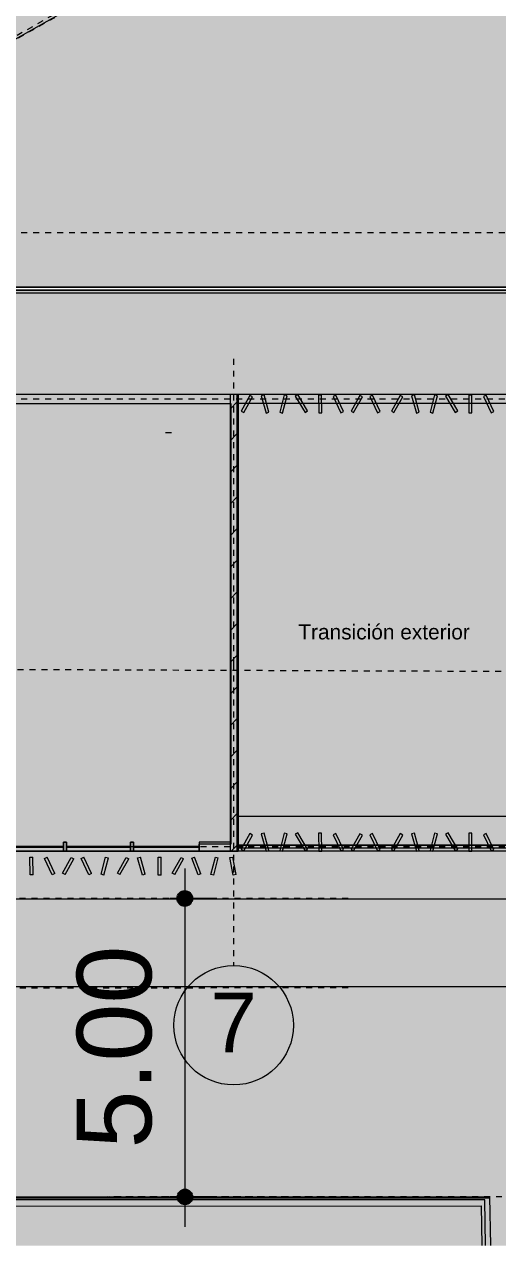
# Model space of a CAD drawing. Header units: metres. Extents: x -11.7 to 73.2, y 41.7 to 99.3.
# Drawn here: x 33.14 to 41.06, y 41.66 to 62.12 of the extents above; entities that cross this region are included whole.
import ezdxf

# ---------------------------------------------------------------- set-up
doc = ezdxf.new("R2010")
doc.units = ezdxf.units.M
for name, pattern in [('Basculante', [0.004, 0.0025, -0.0015]), ('Dash dot', [0.015875, 0.00635, -0.004763, 0, -0.004763]), ('LíneaDeRejilla', [0.021, 0.012, -0.003, 0.003, -0.003]), ('Oculto', [0.006, 0.004, -0.002]), ('Overhead', [0.004, 0.0025, -0.0015])]:
    doc.linetypes.add(name, pattern=pattern)
for name, color, linetype, lineweight in [('A-BRND', 11, 'Continuous', 5), ('A-DETL', 3, 'Continuous', 5), ('A-DETL-3', 151, 'Continuous', 5), ('A-DETL-GENF', 92, 'Continuous', 5), ('A-DETL-LNOC', 90, 'Oculto', 5), ('A-FLOR-PROY', 1, 'Overhead', 5), ('A-GLAZ-CURT', 52, 'Continuous', 9), ('A-GLAZ-CWMG', 51, 'Continuous', 13), ('A-MURO', 113, 'Continuous', 9), ('A-MURO-ACHU', 111, 'Continuous', 9), ('A-PISO', 51, 'Continuous', 9), ('A-PISO-ACHU', 8, 'Continuous', 9), ('A-PISO-RAMP', 51, 'Continuous', 5), ('A-TEXT-DIM', 111, 'Continuous', 5), ('A-TEXT-DIM-250', 111, 'Continuous', 5), ('A-TEXT-NOTA', 2, 'Continuous', 5), ('A-VENT-CORT', 52, 'Continuous', 5), ('A-VENT-CORT-MARC', 51, 'Continuous', 5), ('A-WALL', 113, 'Continuous', 18), ('S-REJI', 1, 'Continuous', 5), ('S-REJI-IDEN', 1, 'Continuous', 5)]:
    doc.layers.add(name, color=color, linetype=linetype, lineweight=lineweight)
doc.styles.add('Arial_2', font='arial.ttf', dxfattribs={"height": 1})
doc.styles.add('Arial_3', font='arial.ttf', dxfattribs={"height": 0.25})
doc.styles.add('Arial_4', font='arial.ttf', dxfattribs={"height": 1.25})
doc.dimstyles.new('CotaLineal-5_0mm', dxfattribs={"dimscale": 0.3048, "dimtxt": 1.275324, "dimasz": 3.28084, "dimexe": 0.82021, "dimexo": 0.0625, "dimgap": 0.615157, "dimtad": 1, "dimrnd": 0.01, "dimzin": 0, "dimdsep": 46, "dimtxsty": 'Arial_4', "dimblk1": 'DOTSMALL', "dimblk2": 'DOTSMALL', "dimsah": 1, "dimcen": 0.09, "dimdle": 1.64042, "dimazin": 0, "dimtfac": 1, "dimtdec": 4, "dimtix": 1, "dimtmove": 0, "dimatfit": 3, "dimfxl": 1.64042, "dimfxlon": 1, "dimtvp": 1, "dimtolj": 1, "dimtzin": 0, "dimarcsym": 2})

# ---------------------------------------------------------------- blocks, each defined once
blk = doc.blocks.new('Panel de sistema - Vidrio-10-1532749-Nivel 1')
at = {"layer": 'A-VENT-CORT'}
for p, q in [((-0.55, 0.005), (-0.55, 0.005)), ((-0.55, 0.005), (0.55, 0.005)), ((0.55, 0.005), (-0.55, 0.005)), ((-0.55, -0.005), (-0.55, 0.005)), ((-0.55, 0.005), (-0.55, -0.005)), ((0.55, 0.005), (0.55, 0.005)), ((0.55, 0.005), (0.55, -0.005)), ((0.55, 0.005), (0.55, -0.005)), ((-0.55, -0.005), (0.55, -0.005)), ((0.55, -0.005), (-0.55, -0.005)), ((-0.55, -0.005), (-0.55, -0.005)), ((0.55, -0.005), (0.55, -0.005))]:
    blk.add_line(p, q, dxfattribs=at)
blk = doc.blocks.new('Panel de sistema - Vidrio-10-1532750-Nivel 1')
at = {"layer": 'A-VENT-CORT'}
for p, q in [((-0.5375, 0.005), (-0.5375, 0.005)), ((-0.5375, 0.005), (0.5375, 0.005)), ((0.5375, 0.005), (-0.5375, 0.005)), ((-0.5375, -0.005), (-0.5375, 0.005)), ((-0.5375, 0.005), (-0.5375, -0.005)), ((0.5375, 0.005), (0.5375, 0.005)), ((0.5375, 0.005), (0.5375, -0.005)), ((0.5375, 0.005), (0.5375, -0.005)), ((-0.5375, -0.005), (0.5375, -0.005)), ((0.5375, -0.005), (-0.5375, -0.005)), ((-0.5375, -0.005), (-0.5375, -0.005)), ((0.5375, -0.005), (0.5375, -0.005))]:
    blk.add_line(p, q, dxfattribs=at)
blk = doc.blocks.new('Panel de sistema - Vidrio-10-1532752-Nivel 1')
at = {"layer": 'A-VENT-CORT'}
for p, q in [((-0.55, 0.005), (-0.55, 0.005)), ((-0.55, 0.005), (0.55, 0.005)), ((0.55, 0.005), (-0.55, 0.005)), ((-0.55, -0.005), (-0.55, 0.005)), ((-0.55, 0.005), (-0.55, -0.005)), ((0.55, 0.005), (0.55, 0.005)), ((0.55, 0.005), (0.55, -0.005)), ((0.55, 0.005), (0.55, -0.005)), ((-0.55, -0.005), (0.55, -0.005)), ((0.55, -0.005), (-0.55, -0.005)), ((-0.55, -0.005), (-0.55, -0.005)), ((0.55, -0.005), (0.55, -0.005))]:
    blk.add_line(p, q, dxfattribs=at)
blk = doc.blocks.new('Panel de sistema - Vidrio-10-1532753-Nivel 1')
at = {"layer": 'A-VENT-CORT'}
for p, q in [((-0.5375, 0.005), (-0.5375, 0.005)), ((-0.5375, 0.005), (0.5375, 0.005)), ((0.5375, 0.005), (-0.5375, 0.005)), ((-0.5375, -0.005), (-0.5375, 0.005)), ((-0.5375, 0.005), (-0.5375, -0.005)), ((0.5375, 0.005), (0.5375, 0.005)), ((0.5375, 0.005), (0.5375, -0.005)), ((0.5375, 0.005), (0.5375, -0.005)), ((-0.5375, -0.005), (0.5375, -0.005)), ((0.5375, -0.005), (-0.5375, -0.005)), ((-0.5375, -0.005), (-0.5375, -0.005)), ((0.5375, -0.005), (0.5375, -0.005))]:
    blk.add_line(p, q, dxfattribs=at)
blk = doc.blocks.new('Top Rail Type - Top Rail_Internal_-1126757-Nivel 1')
at = {"layer": 'A-BRND'}
for p, q in [((44.136, 57.617), (19.89, 57.617)), ((44.136, 57.617), (19.89, 57.617)), ((20.081, 57.667), (44.086, 57.667)), ((44.086, 57.667), (20.081, 57.667))]:
    blk.add_line(p, q, dxfattribs=at)
blk = doc.blocks.new('Top Rail Type - Top Rail_Internal_-1327664-Nivel 1')
at = {"layer": 'A-BRND'}
for p, q in [((36.716, 48.367), (36.716, 48.367)), ((36.716, 48.367), (36.716, 48.317)), ((36.716, 48.317), (36.716, 48.367)), ((36.716, 48.367), (42.061, 48.367)), ((42.061, 48.367), (36.716, 48.367)), ((36.716, 48.317), (36.716, 48.317)), ((42.061, 48.317), (36.716, 48.317)), ((42.061, 48.317), (36.716, 48.317)), ((42.061, 48.367), (42.061, 48.317)), ((42.061, 48.317), (42.061, 48.367)), ((42.061, 48.367), (42.061, 48.367)), ((42.061, 48.317), (42.061, 48.317))]:
    blk.add_line(p, q, dxfattribs=at)
blk = doc.blocks.new('Montante rectangular - 50x150-1351317-Nivel 1')
at = {"layer": 'A-VENT-CORT-MARC'}
for p, q in [((-0.025, -0.075), (-0.025, 0.075)), ((-0.025, 0.075), (0.025, 0.075)), ((-0.025, 0.075), (-0.025, 0.075)), ((0.025, 0.075), (0.025, -0.075)), ((0.025, 0.075), (0.025, 0.075)), ((0.025, -0.075), (-0.025, -0.075)), ((-0.025, -0.075), (-0.025, -0.075)), ((0.025, -0.075), (0.025, -0.075))]:
    blk.add_line(p, q, dxfattribs=at)
blk = doc.blocks.new('Montante rectangular - 50x150-1351318-Nivel 1')
at = {"layer": 'A-VENT-CORT-MARC'}
for p, q in [((0.025, 0.075), (-0.025, 0.075)), ((-0.025, 0.075), (-0.025, -0.075)), ((-0.025, 0.075), (-0.025, 0.075)), ((0.025, -0.075), (0.025, 0.075)), ((0.025, 0.075), (0.025, 0.075)), ((-0.025, -0.075), (0.025, -0.075)), ((-0.025, -0.075), (-0.025, -0.075)), ((0.025, -0.075), (0.025, -0.075))]:
    blk.add_line(p, q, dxfattribs=at)
blk = doc.blocks.new('Panel de sistema - Vidrio-10-V3-Nivel 1')
at = {"layer": 'A-GLAZ-CURT'}
for p, q in [((0.5375, 0.005), (-0.5375, 0.005)), ((-0.5375, 0.005), (-0.5375, -0.005)), ((0.5375, -0.005), (0.5375, 0.005)), ((-0.5375, -0.005), (0.5375, -0.005))]:
    blk.add_line(p, q, dxfattribs=at)
at = {"layer": 'A-VENT-CORT'}
for p, q in [((-0.5375, 0.005), (-0.5375, 0.005)), ((0.5375, 0.005), (0.5375, 0.005)), ((-0.5375, -0.005), (-0.5375, -0.005)), ((0.5375, -0.005), (0.5375, -0.005))]:
    blk.add_line(p, q, dxfattribs=at)
blk = doc.blocks.new('Panel de sistema - Vidrio-10-1633779-Nivel 1')
at = {"layer": 'A-GLAZ-CURT'}
for p, q in [((0.55, 0.005), (-0.55, 0.005)), ((-0.55, 0.005), (-0.55, -0.005)), ((0.55, -0.005), (0.55, 0.005)), ((-0.55, -0.005), (0.55, -0.005))]:
    blk.add_line(p, q, dxfattribs=at)
at = {"layer": 'A-VENT-CORT'}
for p, q in [((-0.55, 0.005), (-0.55, 0.005)), ((0.55, 0.005), (0.55, 0.005)), ((-0.55, -0.005), (-0.55, -0.005)), ((0.55, -0.005), (0.55, -0.005))]:
    blk.add_line(p, q, dxfattribs=at)
blk = doc.blocks.new('Montante rectangular - 50x150-V8-Nivel 1')
at = {"layer": 'A-GLAZ-CWMG'}
for p, q in [((-0.025, 0.075), (0.025, 0.075)), ((-0.025, -0.075), (-0.025, 0.075)), ((0.025, 0.075), (0.025, -0.075)), ((0.025, -0.075), (-0.025, -0.075))]:
    blk.add_line(p, q, dxfattribs=at)
at = {"layer": 'A-VENT-CORT-MARC'}
for p, q in [((-0.025, 0.075), (-0.025, 0.075)), ((0.025, 0.075), (0.025, 0.075)), ((-0.025, -0.075), (-0.025, -0.075)), ((0.025, -0.075), (0.025, -0.075))]:
    blk.add_line(p, q, dxfattribs=at)
blk = doc.blocks.new('Top Rail Type - Top Rail_Internal_-V27-Nivel 1')
at = {"layer": 'A-BRND', "linetype": 'Basculante'}
for p, q in [((33.014, 61.937), (34.06, 62.525)), ((33.038, 61.893), (34.084, 62.481))]:
    blk.add_line(p, q, dxfattribs=at)
blk = doc.blocks.new('Top Rail Type - Top Rail_Internal_-V28-Nivel 1')
at = {"layer": 'A-BRND'}
for p, q in [((48.552, 72.254), (44.193, 69.803)), ((48.576, 72.21), (48.552, 72.254)), ((48.576, 72.21), (44.218, 69.76)), ((44.291, 69.628), (48.649, 72.079)), ((44.315, 69.585), (48.673, 72.035)), ((48.649, 72.079), (48.673, 72.035)), ((44.193, 69.803), (43.147, 69.215)), ((44.218, 69.76), (43.172, 69.171)), ((43.245, 69.041), (44.291, 69.628)), ((43.27, 68.997), (44.315, 69.585)), ((43.147, 69.215), (38.789, 66.765)), ((43.172, 69.171), (38.813, 66.721)), ((38.887, 66.59), (43.245, 69.041)), ((38.911, 66.547), (43.27, 68.997)), ((38.789, 66.765), (37.743, 66.176)), ((38.813, 66.721), (37.767, 66.133)), ((37.841, 66.002), (38.887, 66.59)), ((37.865, 65.958), (38.911, 66.547)), ((37.743, 66.176), (33.384, 63.726)), ((37.767, 66.133), (33.409, 63.682)), ((33.483, 63.552), (37.841, 66.002)), ((33.507, 63.508), (37.865, 65.958)), ((33.384, 63.726), (32.338, 63.138)), ((33.409, 63.682), (32.363, 63.094)), ((32.437, 62.963), (33.483, 63.552)), ((32.461, 62.92), (33.507, 63.508)), ((32.338, 63.138), (31.759, 62.812)), ((32.363, 63.094), (31.783, 62.768)), ((28.53, 60.767), (32.437, 62.963)), ((28.555, 60.724), (32.461, 62.92)), ((31.783, 62.768), (31.759, 62.812)), ((28.428, 60.796), (28.384, 60.771)), ((28.384, 60.771), (28.446, 60.662)), ((28.428, 60.796), (28.465, 60.73)), ((28.465, 60.73), (28.53, 60.767)), ((28.446, 60.662), (28.555, 60.724))]:
    blk.add_line(p, q, dxfattribs=at)
at = {"layer": 'A-BRND', "linetype": 'Basculante'}
for p, q in [((31.759, 62.812), (28.323, 60.88)), ((31.783, 62.768), (31.759, 62.812)), ((31.783, 62.768), (28.391, 60.861)), ((28.323, 60.88), (28.384, 60.771)), ((28.428, 60.796), (28.384, 60.771)), ((28.391, 60.861), (28.428, 60.796))]:
    blk.add_line(p, q, dxfattribs=at)
blk = doc.blocks.new('Grid - 4mm-563819-Nivel 1')
at = {"layer": 'S-REJI-IDEN'}
blk.add_circle((0, 0), 0.004, dxfattribs=at)
blk = doc.blocks.new('DIMBLOCK1-Nivel 1')
at = {"layer": 'A-TEXT-DIM-250', "lineweight": 25}
h = blk.add_hatch(color=256, dxfattribs=at)
edge = h.paths.add_edge_path(flags=0)
edge.add_arc((35.822, 47.475), 0.125, 0, 360)
h = blk.add_hatch(color=256, dxfattribs=at)
edge = h.paths.add_edge_path(flags=0)
edge.add_arc((35.826, 42.475), 0.125, 0, 360)
at = {"layer": 'A-TEXT-DIM-250'}
for p, q in [((35.822, 47.975), (35.826, 41.975)), ((36.322, 47.475), (35.572, 47.475)), ((35.822, 47.475), (36.322, 47.475)), ((36.326, 42.475), (35.576, 42.475)), ((35.826, 42.475), (36.326, 42.475))]:
    blk.add_line(p, q, dxfattribs=at)
at = {"layer": 'A-TEXT-DIM-250', "lineweight": 25}
for centre in [(35.822, 47.475), (35.826, 42.475)]:
    blk.add_circle(centre, 0.125, dxfattribs=at)
at = {"layer": 'A-TEXT-DIM-250', "color": 0, "insert": (34.014, 43.287), "char_height": 1.25, "width": 4.04965, "attachment_point": 1, "rotation": 90, "line_spacing_factor": 0.941778, "style": 'Arial_4'}
blk.add_mtext('5.00', dxfattribs=at)
blk = doc.blocks.new('_DotSmall')
at = {"color": 0, "linetype": 'ByBlock', "const_width": 0.5}
blk.add_lwpolyline([(-0.0625, 0, 1), (0.0625, 0, 1)], format="xyb", close=True, dxfattribs=at)

msp = doc.modelspace()

# ---------------------------------------------------------------- hatches: boundary and pattern name
at = {"layer": 'A-DETL-GENF'}
for color, points in [(10, [(20.152, 57.717), (47.969, 73.285), (49.207, 71.088), (54.381, 73.997), (54.381, 55.917), (49.236, 55.917), (49.236, 57.717)]), (7, [(16.963, 55.917), (17.366, 55.917), (17.366, 54.567), (19.166, 54.567), (19.166, 55.917), (29.616, 55.917), (29.616, 54.567), (31.416, 54.567), (31.416, 55.917), (36.716, 55.917), (36.716, 48.267), (10.835, 48.267), (10.835, 52.482)])]:
    msp.add_hatch(color=color, dxfattribs=at).paths.add_polyline_path(points, flags=0)
at = {"layer": 'A-MURO-ACHU', "lineweight": 5}
for points in [[(31.416, 55.767), (31.416, 55.917), (36.581, 55.917), (36.581, 55.767), (31.566, 55.767)], [(36.81, 55.617), (36.766, 55.641), (36.913, 55.903), (36.957, 55.878)], [(37.233, 55.622), (37.185, 55.608), (37.104, 55.897), (37.152, 55.911)], [(37.462, 55.608), (37.414, 55.62), (37.488, 55.911), (37.536, 55.898)], [(37.88, 55.643), (37.837, 55.617), (37.674, 55.891), (37.717, 55.917)], [(38.116, 55.609), (38.066, 55.609), (38.062, 55.909), (38.112, 55.909)], [(38.483, 55.634), (38.438, 55.613), (38.308, 55.883), (38.353, 55.905)], [(38.651, 55.616), (38.607, 55.64), (38.754, 55.902), (38.797, 55.877)], [(39.097, 55.634), (39.052, 55.612), (38.921, 55.883), (38.967, 55.904)], [(39.326, 55.617), (39.283, 55.641), (39.429, 55.903), (39.473, 55.878)], [(39.749, 55.622), (39.701, 55.608), (39.62, 55.897), (39.668, 55.911)], [(39.978, 55.608), (39.93, 55.62), (40.004, 55.911), (40.053, 55.898)], [(40.396, 55.643), (40.353, 55.617), (40.19, 55.891), (40.233, 55.917)], [(40.632, 55.609), (40.582, 55.609), (40.578, 55.909), (40.628, 55.909)], [(40.999, 55.634), (40.954, 55.613), (40.824, 55.883), (40.869, 55.905)], [(36.81, 48.275), (36.766, 48.3), (36.913, 48.561), (36.957, 48.537)], [(37.233, 48.28), (37.185, 48.267), (37.104, 48.556), (37.152, 48.569)], [(37.462, 48.266), (37.414, 48.279), (37.488, 48.569), (37.536, 48.557)], [(37.88, 48.302), (37.837, 48.276), (37.674, 48.55), (37.717, 48.576)], [(38.116, 48.268), (38.066, 48.267), (38.062, 48.567), (38.112, 48.568)], [(38.483, 48.293), (38.438, 48.271), (38.308, 48.542), (38.353, 48.563)], [(38.651, 48.274), (38.607, 48.299), (38.754, 48.56), (38.797, 48.536)], [(39.097, 48.293), (39.052, 48.271), (38.921, 48.541), (38.967, 48.563)], [(39.326, 48.275), (39.283, 48.3), (39.429, 48.561), (39.473, 48.537)], [(39.749, 48.28), (39.701, 48.267), (39.62, 48.556), (39.668, 48.569)], [(39.978, 48.266), (39.93, 48.279), (40.004, 48.569), (40.053, 48.557)], [(40.396, 48.302), (40.353, 48.276), (40.19, 48.55), (40.233, 48.576)], [(40.632, 48.268), (40.582, 48.267), (40.578, 48.567), (40.628, 48.568)], [(40.999, 48.293), (40.954, 48.271), (40.824, 48.542), (40.869, 48.563)], [(36.066, 48.267), (36.066, 48.417), (36.581, 48.417), (36.581, 48.267)], [(19.754, 42.314), (19.755, 42.464), (40.933, 42.478), (40.935, 42.328), (40.785, 42.328)], [(40.785, 42.328), (40.935, 42.328), (40.946, 41.66), (40.796, 41.66)]]:
    msp.add_hatch(color=256, dxfattribs=at).paths.add_polyline_path(points, flags=0)
h = msp.add_hatch(dxfattribs=at)
h.set_pattern_fill('FP_1', color=256, style=0, pattern_type=2)
h.set_pattern_definition([(45, (0, 0), (-0.265165, 0.265165), [])])
h.paths.add_polyline_path([(36.701, 48.267), (36.581, 48.267), (36.581, 48.417), (36.581, 55.767), (36.581, 55.917), (36.701, 55.917)], flags=0)
at = {"layer": 'A-PISO-ACHU', "lineweight": 5}
h = msp.add_hatch(color=256, dxfattribs=at)
edge = h.paths.add_edge_path(flags=0)
edge.add_line((-11.744, 67.478), (-11.744, 68.992))
edge.add_line((-11.744, 68.992), (20.68, 87.24))
edge.add_line((20.68, 87.24), (42.763, 99.321))
edge.add_line((42.763, 99.321), (49.014, 99.321))
edge.add_line((49.014, 99.321), (22.136, 84.617))
edge.add_line((22.136, 84.617), (-8.422, 67.419))
edge.add_arc((-9.969, 75.372), 8.102, 263.7019, 281.0136, ccw=False)
edge.add_arc((-12.533, 60.522), 7, 76.1603, 83.5347)
h.paths.add_polyline_path([(73.158, 99.321), (73.158, 41.66)], flags=0)
edge = h.paths.add_edge_path(flags=0)
edge.add_line((69.851, 99.321), (73.158, 99.321))
edge.add_line((65.916, 97.168), (69.851, 99.321))
edge = h.paths.add_edge_path(flags=0)
edge.add_line((73.158, 51.904), (73.158, 50.909))
edge.add_line((73.158, 50.909), (67.409, 50.912))
edge.add_line((67.409, 50.912), (67.406, 45.89))
edge.add_arc((67.769, 48.868), 3, 197.8091, 263.0532, ccw=False)
edge.add_line((64.913, 47.95), (64.926, 52.057))
edge.add_arc((67.357, 51.838), 2.44, 138.4696, 174.8617, ccw=False)
edge.add_line((65.53, 53.456), (67.412, 55.146))
edge.add_line((67.412, 55.146), (67.438, 93.14))
edge.add_line((67.438, 93.14), (65.566, 94.511))
edge.add_arc((67.872, 96.43), 3, 186.297, 219.7758, ccw=False)
edge.add_line((64.89, 96.101), (64.89, 96.179))
edge.add_line((64.89, 96.179), (64.884, 98.083))
edge.add_arc((67.871, 97.808), 3, 152.3867, 174.7408, ccw=False)
edge.add_arc((100.814, 69.292), 46.495, 139.7706, 139.9679, ccw=False)
edge.add_line((65.316, 99.321), (73.158, 99.321))
edge.add_line((65.918, 96.156), (65.916, 97.168))
edge.add_arc((67.9, 96.421), 2, 187.6142, 217.5848)
edge.add_line((66.315, 95.202), (68.416, 93.664))
edge.add_line((68.416, 93.664), (68.432, 51.911))
edge.add_line((68.432, 51.911), (73.158, 51.904))
h.paths.add_polyline_path([(20.105, 57.717), (26.684, 61.399), (27.997, 59.062), (49.236, 71.036), (49.236, 57.717)], flags=0)
edge = h.paths.add_edge_path(flags=0)
edge.add_line((-5.712, 46.001), (54.461, 46.001))
edge.add_line((54.461, 46.001), (54.461, 90.902))
edge.add_line((54.461, 90.902), (26.988, 75.873))
edge.add_line((26.988, 75.873), (-6.336, 57.118))
edge.add_arc((5.07, 53.317), 12.023, 127.3503, 161.5712, ccw=False)
edge.add_line((-2.224, 62.875), (25.532, 78.496))
edge.add_line((25.532, 78.496), (55.413, 94.842))
edge.add_arc((56.806, 92.034), 3.135, 2.608, 116.3852, ccw=False)
edge.add_line((59.938, 92.176), (59.934, 86.617))
edge.add_line((59.934, 86.617), (57.431, 79.662))
edge.add_line((57.431, 79.662), (57.411, 49.633))
edge.add_line((57.411, 49.633), (57.408, 44.767))
edge.add_arc((59.408, 44.765), 2, 179.9609, 218.8093)
edge.add_line((57.849, 43.512), (59.338, 41.66))
edge.add_line((59.338, 41.66), (54.903, 41.66))
edge.add_line((54.903, 41.66), (54.904, 42.467))
edge.add_line((54.904, 42.467), (49.904, 42.473))
edge.add_line((49.904, 42.473), (49.903, 41.66))
edge.add_line((49.903, 41.66), (40.86, 41.66))
edge.add_line((40.86, 41.66), (40.849, 42.426))
edge.add_line((40.849, 42.426), (19.669, 42.426))
edge.add_line((19.669, 42.426), (19.663, 41.66))
edge.add_line((19.663, 41.66), (-5.714, 41.66))
edge.add_line((-5.714, 41.66), (-5.712, 46.001))
h = msp.add_hatch(color=256, dxfattribs=at)
h.paths.add_polyline_path([(73.158, 99.321), (73.158, 41.66)], flags=0)
edge = h.paths.add_edge_path(flags=0)
edge.add_line((49.017, 99.321), (73.158, 99.321))
edge.add_line((65.293, 99.321), (73.158, 99.321))
edge.add_arc((100.805, 69.311), 46.495, 139.8002, 140.007)
edge.add_arc((67.844, 97.804), 3, 152.4258, 174.7799)
edge.add_line((64.856, 98.077), (64.862, 96.6))
edge.add_line((64.862, 96.6), (59.465, 93.643))
edge.add_arc((56.782, 92.022), 3.135, 31.1418, 116.4243)
edge.add_line((55.387, 94.829), (25.518, 78.463))
edge.add_line((25.518, 78.463), (-2.228, 62.823))
edge.add_arc((5.073, 53.27), 12.023, 127.3894, 158.5358)
edge.add_arc((-12.535, 60.463), 7, 276.4834, 336.479, ccw=False)
edge.add_line((-11.744, 53.508), (-11.744, 67.418))
edge.add_arc((-12.535, 60.463), 7, 76.1994, 83.5166, ccw=False)
edge.add_arc((-9.982, 75.315), 8.102, 263.741, 281.0527)
edge.add_line((-8.429, 67.363), (22.117, 84.582))
edge.add_line((22.117, 84.582), (49.017, 99.321))
h = msp.add_hatch(color=256, dxfattribs=at)
h.paths.add_polyline_path([(1.889, 47.467), (10.985, 47.467), (10.985, 48.267), (54.461, 48.267), (54.461, 46.001), (-0.727, 46.001)], flags=0)
h.paths.add_polyline_path([(54.482, 90.875), (54.482, 87.45), (-5.467, 53.863), (-1.859, 47.425), (-4.37, 46.023), (-5.685, 46.024), (-5.708, 57.472), (26.928, 75.839)], flags=0)
h = msp.add_hatch(color=256, dxfattribs=at)
h.paths.add_polyline_path([(5.018, 49.016), (5.803, 47.617), (10.835, 47.617), (10.835, 50.902), (9.21, 49.991), (8.624, 51.037)], flags=0)
h.paths.add_polyline_path([(54.311, 87.233), (50.349, 85.012), (52.11, 81.872), (54.311, 83.106)], flags=0)
h.paths.add_polyline_path([(47.963, 73.295), (20.081, 57.667), (44.086, 57.667), (44.086, 68.168), (49.221, 71.063)], flags=0)
h.paths.add_polyline_path([(-5.466, 53.862), (-1.1, 56.31), (-1.628, 57.251), (44.077, 82.871), (44.605, 81.929), (54.461, 87.454), (54.461, 80.756), (54.286, 80.658), (54.286, 77.096), (54.461, 77.194), (54.461, 74.042), (51.062, 72.13), (51.062, 55.917), (54.461, 55.917), (54.461, 48.267), (53.761, 48.267), (53.761, 47.467), (12.141, 47.467), (12.141, 48.267), (10.985, 48.267), (10.985, 47.467), (1.889, 47.467), (2.204, 47.644), (1.324, 49.214), (-1.86, 47.429)], flags=0)
h = msp.add_hatch(color=256, dxfattribs=at)
h.paths.add_polyline_path([(42.061, 55.767), (36.716, 55.767), (36.716, 48.852), (42.061, 48.852)], flags=0)
h.paths.add_polyline_path([(21.784, 60.854), (28.38, 64.552), (24.903, 70.754), (18.307, 67.056)], flags=0)
h.paths.add_polyline_path([(49.161, 73.896), (20.209, 57.667), (49.161, 57.667)], flags=0)
h.paths.add_polyline_path([(-5.465, 53.86), (-1.105, 56.308), (-1.634, 57.246), (-1.235, 57.47), (-1.043, 57.128), (17.916, 67.755), (18.104, 67.418), (44.327, 82.118), (44.474, 81.856), (54.461, 87.454), (54.461, 83.231), (58.001, 83.231), (58.001, 51.892), (54.461, 51.892), (54.461, 48.267), (10.985, 48.267), (10.985, 47.467), (1.889, 47.467), (2.226, 47.656), (1.345, 49.226), (-1.859, 47.427)], flags=0)
for points in [[(42.076, 55.917), (42.076, 48.267), (36.701, 48.267), (36.701, 55.917)], [(42.061, 48.267), (36.716, 48.267), (36.716, 55.917), (42.061, 55.917)], [(40.946, 41.66), (19.599, 41.66), (19.605, 42.462), (40.933, 42.462)]]:
    msp.add_hatch(color=256, dxfattribs=at).paths.add_polyline_path(points, flags=0)

# ---------------------------------------------------------------- linework, layer by layer
at = {"layer": 'A-DETL', "linetype": 'Dash dot'}
msp.add_line((55.722, 51.22), (-5.904, 51.457), dxfattribs=at)
at = {"layer": 'A-DETL-3'}
for p, q in [((20.152, 57.717), (49.236, 57.717)), ((36.716, 55.917), (31.416, 55.917)), ((36.716, 48.267), (36.716, 55.917)), ((10.835, 48.267), (36.716, 48.267))]:
    msp.add_line(p, q, dxfattribs=at)
at = {"layer": 'A-DETL-LNOC'}
for p, q in [((35.602, 55.277), (35.402, 55.277)), ((38.557, 47.477), (19.693, 47.464)), ((38.558, 45.977), (19.694, 45.964)), ((58.735, 42.491), (19.697, 42.464)), ((38.56, 42.477), (19.697, 42.464))]:
    msp.add_line(p, q, dxfattribs=at)
at = {"layer": 'A-FLOR-PROY'}
msp.add_line((12.141, 47.467), (53.761, 47.467), dxfattribs=at)
at = {"layer": 'A-MURO'}
for p, q in [((36.716, 55.917), (36.716, 48.267)), ((36.581, 55.767), (36.596, 55.767)), ((36.596, 55.767), (36.596, 48.387)), ((36.596, 48.387), (36.066, 48.387)), ((36.066, 48.267), (36.066, 48.387)), ((36.581, 48.417), (36.581, 48.267)), ((33.228, 48.169), (33.278, 48.17)), ((33.232, 47.869), (33.228, 48.169)), ((33.282, 47.87), (33.278, 48.17)), ((33.474, 48.144), (33.519, 48.165)), ((33.604, 47.873), (33.474, 48.144)), ((33.649, 47.895), (33.519, 48.165)), ((33.773, 47.901), (33.92, 48.162)), ((33.817, 47.876), (33.964, 48.138)), ((33.92, 48.162), (33.964, 48.138)), ((34.088, 48.143), (34.133, 48.165)), ((34.218, 47.873), (34.088, 48.143)), ((34.263, 47.895), (34.133, 48.165)), ((34.421, 47.88), (34.495, 48.17)), ((34.469, 47.867), (34.543, 48.158)), ((34.495, 48.17), (34.543, 48.158)), ((34.694, 47.9), (34.84, 48.162)), ((34.737, 47.876), (34.884, 48.137)), ((34.84, 48.162), (34.884, 48.137)), ((35.031, 48.156), (35.079, 48.17)), ((35.112, 47.867), (35.031, 48.156)), ((35.16, 47.881), (35.079, 48.17)), ((35.377, 47.868), (35.377, 48.168)), ((35.377, 48.168), (35.427, 48.168)), ((35.427, 47.868), (35.427, 48.168)), ((35.614, 47.899), (35.761, 48.161)), ((35.657, 47.875), (35.804, 48.137)), ((35.761, 48.161), (35.804, 48.137)), ((35.939, 48.149), (35.986, 48.167)), ((36.045, 47.869), (35.939, 48.149)), ((36.092, 47.886), (35.986, 48.167)), ((36.261, 47.879), (36.335, 48.169)), ((36.31, 47.866), (36.384, 48.157)), ((36.335, 48.169), (36.384, 48.157)), ((36.577, 48.16), (36.626, 48.17)), ((36.633, 47.865), (36.577, 48.16)), ((36.682, 47.875), (36.626, 48.17)), ((33.282, 47.87), (33.232, 47.869)), ((33.649, 47.895), (33.604, 47.873)), ((33.817, 47.876), (33.773, 47.901)), ((34.263, 47.895), (34.218, 47.873)), ((34.469, 47.867), (34.421, 47.88)), ((34.737, 47.876), (34.694, 47.9)), ((35.16, 47.881), (35.112, 47.867)), ((35.657, 47.875), (35.614, 47.899)), ((36.092, 47.886), (36.045, 47.869)), ((36.31, 47.866), (36.261, 47.879)), ((36.682, 47.875), (36.633, 47.865)), ((35.427, 47.868), (35.377, 47.868))]:
    msp.add_line(p, q, dxfattribs=at)
at = {"layer": 'A-PISO'}
for p, q in [((27.997, 59.062), (49.236, 71.036)), ((49.236, 57.717), (20.105, 57.717)), ((49.161, 57.667), (20.081, 57.667)), ((42.076, 55.917), (36.701, 55.917)), ((42.061, 55.767), (36.716, 55.767)), ((36.716, 48.852), (42.061, 48.852)), ((53.087, 48.267), (10.835, 48.267)), ((42.076, 48.267), (36.701, 48.267)), ((36.701, 48.267), (36.701, 48.267)), ((12.141, 47.467), (53.761, 47.467)), ((-5.712, 46.001), (54.461, 46.001)), ((19.605, 42.462), (40.933, 42.462)), ((40.849, 42.426), (19.669, 42.426)), ((40.86, 41.66), (40.849, 42.426))]:
    msp.add_line(p, q, dxfattribs=at)
at = {"layer": 'A-PISO-RAMP'}
msp.add_line((27.997, 59.062), (49.236, 71.036), dxfattribs=at)
at = {"layer": 'A-WALL'}
for p, q in [((36.701, 55.917), (31.416, 55.917)), ((36.701, 48.267), (36.701, 55.917)), ((36.913, 55.903), (36.766, 55.641)), ((36.81, 55.617), (36.957, 55.878)), ((36.957, 55.878), (36.913, 55.903)), ((37.152, 55.911), (37.104, 55.897)), ((37.104, 55.897), (37.185, 55.608)), ((37.233, 55.622), (37.152, 55.911)), ((37.488, 55.911), (37.414, 55.62)), ((37.462, 55.608), (37.536, 55.898)), ((37.536, 55.898), (37.488, 55.911)), ((37.717, 55.917), (37.674, 55.891)), ((37.674, 55.891), (37.837, 55.617)), ((37.88, 55.643), (37.717, 55.917)), ((38.112, 55.909), (38.062, 55.909)), ((38.062, 55.909), (38.066, 55.609)), ((38.116, 55.609), (38.112, 55.909)), ((38.353, 55.905), (38.308, 55.883)), ((38.308, 55.883), (38.438, 55.613)), ((38.483, 55.634), (38.353, 55.905)), ((38.754, 55.902), (38.607, 55.64)), ((38.651, 55.616), (38.797, 55.877)), ((38.797, 55.877), (38.754, 55.902)), ((38.967, 55.904), (38.921, 55.883)), ((38.921, 55.883), (39.052, 55.612)), ((39.097, 55.634), (38.967, 55.904)), ((39.429, 55.903), (39.283, 55.641)), ((39.326, 55.617), (39.473, 55.878)), ((39.473, 55.878), (39.429, 55.903)), ((39.668, 55.911), (39.62, 55.897)), ((39.62, 55.897), (39.701, 55.608)), ((39.749, 55.622), (39.668, 55.911)), ((40.004, 55.911), (39.93, 55.62)), ((39.978, 55.608), (40.053, 55.898)), ((40.053, 55.898), (40.004, 55.911)), ((40.233, 55.917), (40.19, 55.891)), ((40.19, 55.891), (40.353, 55.617)), ((40.396, 55.643), (40.233, 55.917)), ((40.628, 55.909), (40.578, 55.909)), ((40.578, 55.909), (40.582, 55.609)), ((40.632, 55.609), (40.628, 55.909)), ((40.869, 55.905), (40.824, 55.883)), ((40.824, 55.883), (40.954, 55.613)), ((40.999, 55.634), (40.869, 55.905)), ((31.566, 55.767), (36.581, 55.767)), ((36.581, 55.767), (36.581, 48.417)), ((36.766, 55.641), (36.81, 55.617)), ((37.185, 55.608), (37.233, 55.622)), ((37.414, 55.62), (37.462, 55.608)), ((37.837, 55.617), (37.88, 55.643)), ((38.066, 55.609), (38.116, 55.609)), ((38.438, 55.613), (38.483, 55.634)), ((38.607, 55.64), (38.651, 55.616)), ((39.052, 55.612), (39.097, 55.634)), ((39.283, 55.641), (39.326, 55.617)), ((39.701, 55.608), (39.749, 55.622)), ((39.93, 55.62), (39.978, 55.608)), ((40.353, 55.617), (40.396, 55.643)), ((40.582, 55.609), (40.632, 55.609)), ((40.954, 55.613), (40.999, 55.634)), ((36.913, 48.561), (36.766, 48.3)), ((36.81, 48.275), (36.957, 48.537)), ((36.957, 48.537), (36.913, 48.561)), ((37.152, 48.569), (37.104, 48.556)), ((37.104, 48.556), (37.185, 48.267)), ((37.233, 48.28), (37.152, 48.569)), ((37.488, 48.569), (37.414, 48.279)), ((37.462, 48.266), (37.536, 48.557)), ((37.536, 48.557), (37.488, 48.569)), ((37.717, 48.576), (37.674, 48.55)), ((37.674, 48.55), (37.837, 48.276)), ((37.88, 48.302), (37.717, 48.576)), ((38.112, 48.568), (38.062, 48.567)), ((38.062, 48.567), (38.066, 48.267)), ((38.116, 48.268), (38.112, 48.568)), ((38.353, 48.563), (38.308, 48.542)), ((38.308, 48.542), (38.438, 48.271)), ((38.483, 48.293), (38.353, 48.563)), ((38.754, 48.56), (38.607, 48.299)), ((38.651, 48.274), (38.797, 48.536)), ((38.797, 48.536), (38.754, 48.56)), ((38.967, 48.563), (38.921, 48.541)), ((38.921, 48.541), (39.052, 48.271)), ((39.097, 48.293), (38.967, 48.563)), ((39.429, 48.561), (39.283, 48.3)), ((39.326, 48.275), (39.473, 48.537)), ((39.473, 48.537), (39.429, 48.561)), ((39.668, 48.569), (39.62, 48.556)), ((39.62, 48.556), (39.701, 48.267)), ((39.749, 48.28), (39.668, 48.569)), ((40.004, 48.569), (39.93, 48.279)), ((39.978, 48.266), (40.053, 48.557)), ((40.053, 48.557), (40.004, 48.569)), ((40.233, 48.576), (40.19, 48.55)), ((40.19, 48.55), (40.353, 48.276)), ((40.396, 48.302), (40.233, 48.576)), ((40.628, 48.568), (40.578, 48.567)), ((40.578, 48.567), (40.582, 48.267)), ((40.632, 48.268), (40.628, 48.568)), ((40.869, 48.563), (40.824, 48.542)), ((40.824, 48.542), (40.954, 48.271)), ((40.999, 48.293), (40.869, 48.563)), ((36.581, 48.417), (36.066, 48.417)), ((36.066, 48.417), (36.066, 48.267)), ((36.766, 48.3), (36.81, 48.275)), ((37.185, 48.267), (37.233, 48.28)), ((37.837, 48.276), (37.88, 48.302)), ((38.438, 48.271), (38.483, 48.293)), ((38.607, 48.299), (38.651, 48.274)), ((39.052, 48.271), (39.097, 48.293)), ((39.283, 48.3), (39.326, 48.275)), ((39.701, 48.267), (39.749, 48.28)), ((40.353, 48.276), (40.396, 48.302)), ((40.954, 48.271), (40.999, 48.293)), ((36.066, 48.267), (36.701, 48.267)), ((37.414, 48.279), (37.462, 48.266)), ((38.066, 48.267), (38.116, 48.268)), ((39.93, 48.279), (39.978, 48.266)), ((40.582, 48.267), (40.632, 48.268)), ((40.933, 42.478), (19.605, 42.464)), ((40.946, 41.66), (40.933, 42.478)), ((19.754, 42.314), (40.785, 42.328)), ((40.785, 42.328), (40.796, 41.66))]:
    msp.add_line(p, q, dxfattribs=at)
at = {"layer": 'A-WALL', "lineweight": 9}
msp.add_line((36.581, 55.917), (36.581, 55.767), dxfattribs=at)
at = {"layer": 'S-REJI', "linetype": 'LíneaDeRejilla'}
for p, q in [((50.384, 58.624), (6.753, 58.624)), ((36.641, 56.517), (36.641, 51.46)), ((50.384, 55.842), (6.753, 55.842)), ((36.641, 51.46), (36.641, 51.409)), ((36.641, 51.409), (36.641, 46.351)), ((50.384, 48.342), (6.753, 48.342))]:
    msp.add_line(p, q, dxfattribs=at)

# ---------------------------------------------------------------- block references
at = {"layer": 'A-BRND'}
for name in ['Top Rail Type - Top Rail_Internal_-1126757-Nivel 1', 'Top Rail Type - Top Rail_Internal_-V27-Nivel 1', 'Top Rail Type - Top Rail_Internal_-V28-Nivel 1', 'Top Rail Type - Top Rail_Internal_-1327664-Nivel 1']:
    msp.add_blockref(name, (0, 0), dxfattribs=at)
at = {"layer": 'A-VENT-CORT', "rotation": 180}
for name, p in [('Panel de sistema - Vidrio-10-1532750-Nivel 1', (33.254, 48.342)), ('Panel de sistema - Vidrio-10-1532753-Nivel 1', (33.254, 48.342)), ('Panel de sistema - Vidrio-10-1532750-Nivel 1', (34.379, 48.342)), ('Panel de sistema - Vidrio-10-1532753-Nivel 1', (34.379, 48.342)), ('Panel de sistema - Vidrio-10-1532749-Nivel 1', (35.516, 48.342)), ('Panel de sistema - Vidrio-10-1532752-Nivel 1', (35.516, 48.342))]:
    msp.add_blockref(name, p, dxfattribs=at)
at = {"layer": 'A-VENT-CORT'}
for name, p in [('Panel de sistema - Vidrio-10-V3-Nivel 1', (33.254, 48.342)), ('Panel de sistema - Vidrio-10-V3-Nivel 1', (34.379, 48.342)), ('Panel de sistema - Vidrio-10-1633779-Nivel 1', (35.516, 48.342))]:
    msp.add_blockref(name, p, dxfattribs=at)
at = {"layer": 'A-VENT-CORT-MARC', "extrusion": (0, 0, -1)}
for name, p in [('Montante rectangular - 50x150-1351317-Nivel 1', (-33.816, 48.342)), ('Montante rectangular - 50x150-1351318-Nivel 1', (-33.816, 48.342)), ('Montante rectangular - 50x150-1351317-Nivel 1', (-34.941, 48.342)), ('Montante rectangular - 50x150-1351318-Nivel 1', (-34.941, 48.342))]:
    msp.add_blockref(name, p, dxfattribs=at)
at = {"layer": 'A-VENT-CORT-MARC', "extrusion": (0, 0, -1), "rotation": 180}
for p in [(-33.816, 48.342), (-34.941, 48.342)]:
    msp.add_blockref('Montante rectangular - 50x150-V8-Nivel 1', p, dxfattribs=at)
at = {"layer": 'S-REJI-IDEN', "xscale": 249.9999999999999, "yscale": 249.9999999999999, "zscale": 249.9999999999999, "rotation": 180}
msp.add_blockref('Grid - 4mm-563819-Nivel 1', (36.641, 45.351), dxfattribs=at)

# ---------------------------------------------------------------- texts
at = {"layer": 'A-TEXT-NOTA', "color": 7, "insert": (37.724, 52.065), "char_height": 0.25, "width": 3.48734, "attachment_point": 1, "style": 'Arial_3'}
msp.add_mtext('Transición exterior', dxfattribs=at)
at = {"layer": 'S-REJI-IDEN', "insert": (36.641, 45.895), "char_height": 1, "width": 0.93044, "attachment_point": 2, "line_spacing_factor": 0.941778, "style": 'Arial_2'}
msp.add_mtext('7', dxfattribs=at)

# ---------------------------------------------------------------- dimensions: what is measured, and where the dimension line sits
at = {"layer": 'A-TEXT-DIM'}
dim = msp.add_linear_dim(base=(35.826, 42.475), p1=(36.322, 47.475), p2=(36.326, 42.475), angle=270.0391, dimstyle='CotaLineal-5_0mm', override={"dimpost": '<>', "dimfxl": 5}, dxfattribs=at)
dim.commit()
dim.dimension.update_dxf_attribs({"geometry": 'DIMBLOCK1-Nivel 1', "text_midpoint": (36.65, 44.975)})

doc.saveas('drawing.dxf')
